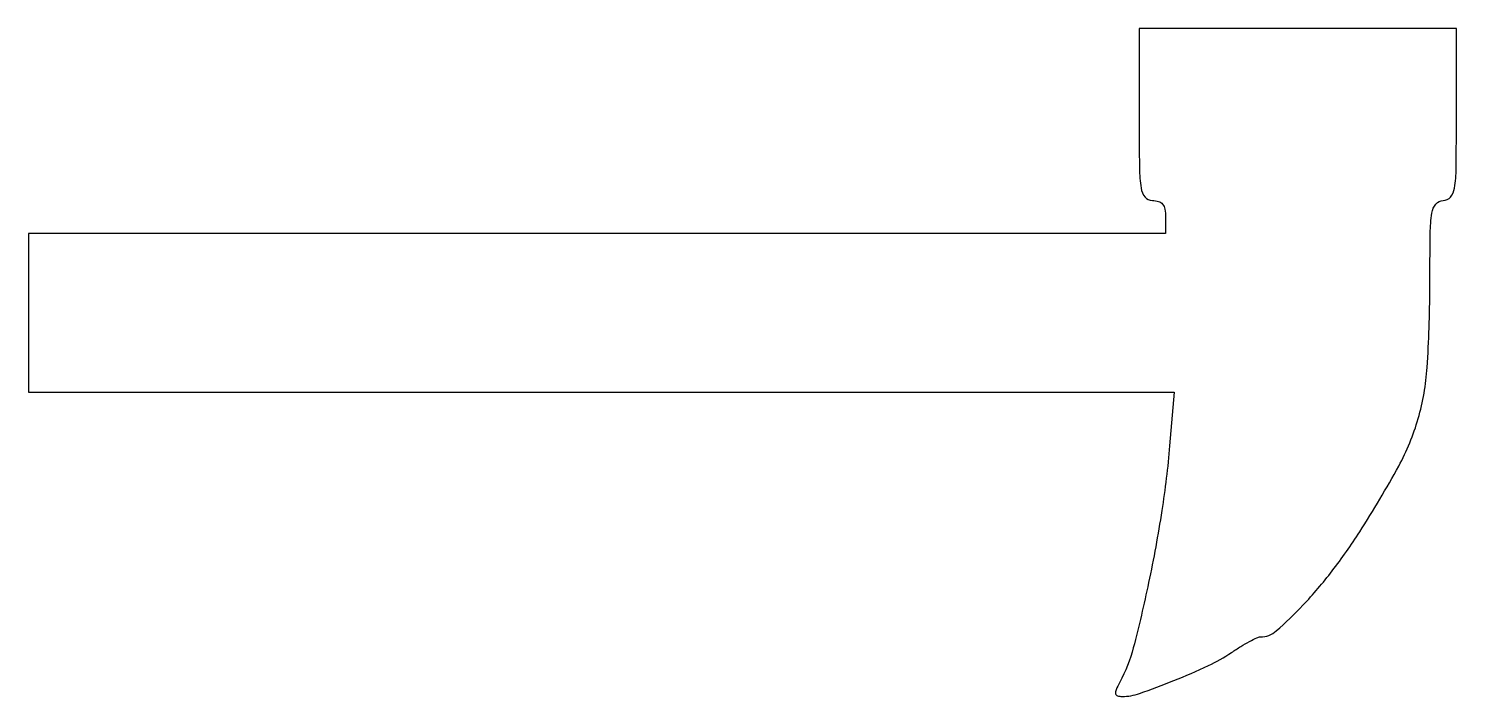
# Model space of a CAD drawing. Extents: x 0 to 216, y 0 to 101.
import ezdxf

# ---------------------------------------------------------------- set-up
doc = ezdxf.new("R2010")
doc.units = 0

msp = doc.modelspace()

# ---------------------------------------------------------------- linework, layer by layer
msp.add_lwpolyline([(168, 88, 0.002682), (168.04363, 79.865477, 0.035495), (168.288462, 76.875, 0.134742), (168.893213, 75.522682, 0.224251), (170, 75, -0.07578), (170.935258, 74.857434, -0.149477), (171.55, 74.4375, -0.124434), (171.893532, 73.682766, -0.044917), (172, 72.5), (172, 70), (86, 70), (0, 70), (0, 58), (0, 46), (86.643776, 46), (173.287552, 46), (172.613842, 37.921638, -0.01815), (171.434219, 28.097384, -0.012967), (169.432688, 17.205053, -0.011651), (167.11917, 7.366857, -0.059354), (165.074597, 2.139387, 0.018749), (164.517424, 0.997354, 0.145975), (164.443482, 0.415995, 0.287501), (164.720394, 0.10236, 0.072024), (165.427304, 0, 0.083898), (168.068148, 0.446265, 0.011811), (173.259112, 2.390849, 0.014249), (178.475221, 4.661304, 0.038598), (181.982135, 6.651559, -0.010743), (183.379523, 7.550931, -0.013985), (184.698118, 8.310145, -0.011609), (185.8206, 8.882068, -0.112474), (186.33823, 9, 0.181919), (188.747312, 9.906518, 0.023485), (192.783274, 13.794824, 0.025569), (197.195245, 18.970179, 0.021044), (201.369566, 24.908093, 0.017605), (207.262235, 34.840862, 0.055037), (210.213651, 42.015311, 0.053606), (211.569023, 49.762161, 0.016075), (211.976143, 61.75, -0.002625), (212.034623, 70.044912, -0.034832), (212.284748, 73.090768, -0.132247), (212.891219, 74.468981, -0.22711), (214, 75, 0.224251), (215.106787, 75.522682, 0.134742), (215.711538, 76.875, 0.035495), (215.95637, 79.865477, 0.002682), (216, 88), (216, 101), (192, 101), (168, 101)], format="xyb", close=True)

doc.saveas('drawing.dxf')
